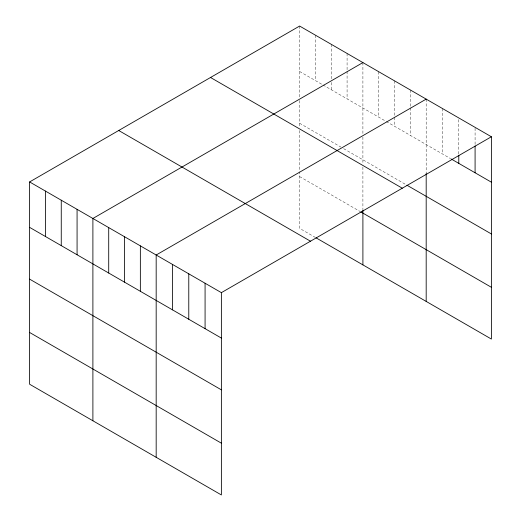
<?xml version="1.0" encoding="UTF-8"?>
<svg xmlns="http://www.w3.org/2000/svg" width="521" height="521" viewBox="0 0 521 521"><rect width="100%" height="100%" fill="white"/><g stroke="black" fill="none" stroke-linecap="round" stroke-linejoin="round"><path stroke-width="0.39" stroke-dasharray="2.6 1.95" d="M299.621 71.475L322.323 84.578M323.013 84.975L385.605 121.113M386.289 121.51L450.639 158.664M299.621 123.243L340.897 147.072M343.645 148.661L406.237 184.799M299.621 176.58L360.154 211.526M315.446 237.485L299.621 228.348L299.621 171.735M475.087 128.166L475.087 145.196M458.786 119.563L458.786 154.444M442.485 108.531L442.485 153.956M426.185 99.12L426.185 173.565M410.366 89.99L410.366 107.02M410.366 107.834L410.366 135.414M394.547 80.853L394.547 116.541M394.547 117.355L394.547 126.277M378.728 71.722L378.728 117.147M362.903 62.585L362.903 133.897M362.903 137.03L362.903 163.822M362.903 167.052L362.903 209.077M347.084 53.455L347.084 70.485M347.084 71.299L347.084 98.879M331.265 44.318L331.265 79.199M331.265 82.442L331.265 89.742M315.446 35.187L315.446 80.612M299.621 26.05L299.621 97.362M299.621 100.494L299.621 127.287M299.621 130.517L299.621 170.927"/><path stroke-width="0.78" d="M491.388 136.762L221.379 292.652L221.379 494.95L29.612 384.238L29.612 181.94L299.621 26.05L491.388 136.762L491.388 339.06L316.13 237.882M362.903 62.585L92.894 218.475L92.894 420.773M426.185 99.12L156.176 255.01L156.176 457.308M451.316 159.055L491.388 182.187M406.927 185.196L491.388 233.955M210.523 77.492L402.284 188.205M360.845 211.923L491.388 287.292M118.716 130.497L310.477 241.21M29.612 181.94L221.379 292.652M29.612 227.364L221.379 338.077M29.612 279.132L221.379 389.845M29.612 332.47L221.379 443.182M475.087 146.01L475.087 172.777M458.786 155.258L458.786 163.366M426.185 173.565L426.185 301.418M362.903 209.885L362.903 264.883M205.079 283.242L205.079 328.666M188.778 273.831L188.778 319.256M172.477 264.421L172.477 309.845M140.357 245.873L140.357 291.298M124.539 236.742L124.539 282.167M108.713 227.605L108.713 273.03M77.075 209.338L77.075 254.762M61.257 200.207L61.257 245.632M45.438 191.07L45.438 236.495"/></g></svg>
